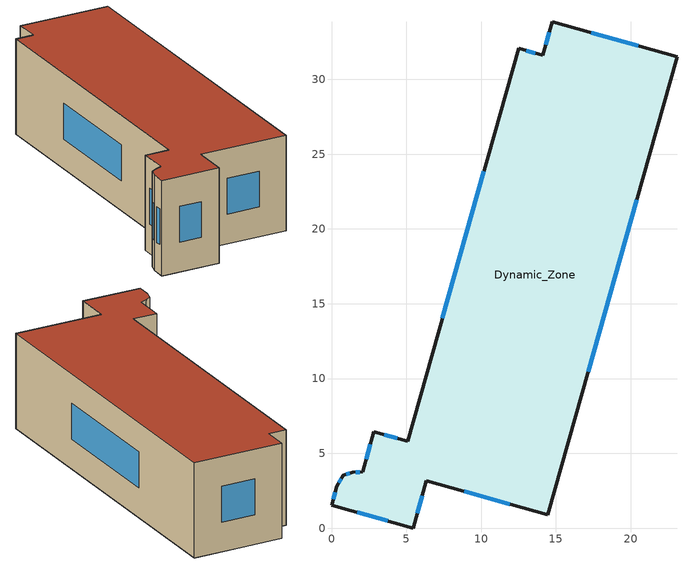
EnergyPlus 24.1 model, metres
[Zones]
Dynamic_Zone
 floor ground (Floor): 14.14,31.61 12.51,32.07 5.09,5.82 2.83,6.45 2.08,3.76 1.44,3.73 0.8,3.53 0.36,2.79 0,1.53 5.46,0 6.35,3.17 14.46,0.9 23.1,31.51 14.77,33.85 z0
 wall outside (Ext Wall): 14.77,33.85 23.1,31.51 14.46,0.9 6.35,3.17 5.46,0 0,1.53 0.36,2.79 0.8,3.53 1.44,3.73 2.08,3.76 2.83,6.45 5.09,5.82 12.51,32.07 14.14,31.61 14.77,33.85 z0:9
 window (Window): 17.37,33.12 20.49,32.24 / 20.4,21.94 17.16,10.47 / 11.92,1.61 8.88,2.46 / 6.07,2.18 5.74,0.99 / 3.75,0.48 1.71,1.05 / 0.11,1.93 0.24,2.4 / 0.49,3.02 0.66,3.3 / 1,3.59 1.24,3.66 / 1.64,3.73 1.88,3.75 / 2.31,4.6 2.6,5.61 / 3.54,6.25 4.39,6.02 / 7.41,14.02 10.19,23.86 / 13.02,31.92 13.63,31.75 / 14.33,32.31 14.57,33.15 z2.81:6.19
 roof outside (Roof): 14.77,33.85 23.1,31.51 14.46,0.9 6.35,3.17 5.46,0 0,1.53 0.36,2.79 0.8,3.53 1.44,3.73 2.08,3.76 2.83,6.45 5.09,5.82 12.51,32.07 14.14,31.61 z9
[BUILDING]
Generated Building: North Axis=0; Terrain=Suburbs; Loads Convergence Tolerance Value=0.04; Temperature Convergence Tolerance Value=0.4; Solar Distribution=FullInteriorAndExterior; Maximum Number of Warmup Days=25; Minimum Number of Warmup Days=6
[MATERIAL] Roughness=MediumRough; Thickness=0.2; Conductivity=0.5; Density=1000; Specific Heat=1000; Thermal Absorptance=0.9; Solar Absorptance=0.7; Visible Absorptance=0.7
Ext Wall Mat; Roof Mat; Floor Mat
[WINDOWMATERIAL:SIMPLEGLAZINGSYSTEM]
Window Mat: UFactor=3; Solar Heat Gain Coefficient=0.7; Visible Transmittance=0.8
[CONSTRUCTION]
Ext Wall: Ext Wall Mat
Roof: Roof Mat
Floor: Floor Mat
Window: Window Mat
[ZONE]
Dynamic_Zone: Type=1; Multiplier=1; Ceiling Height=autocalculate; Volume=autocalculate; Floor Area=autocalculate; Part of Total Floor Area=Yes
[ZONECONTROL:THERMOSTAT]
Dynamic_Zone Thermostat: Zone or ZoneList=Dynamic_Zone; Control Type Schedule=Yearly Thermostat; Control 1=Dual Setpoint - Dynamic_Zone; Temperature Difference Between Cutout And Setpoint=0
[THERMOSTATSETPOINT:DUALSETPOINT]
Dual Setpoint - Dynamic_Zone: Heating Setpoint Temperature Schedule=Zone Heating Setpoint Schedule; Cooling Setpoint Temperature Schedule=Zone Cooling Setpoint Schedule
[ZONEHVAC:IDEALLOADSAIRSYSTEM]
Dynamic_Zone IdealLoads: Availability Schedule=Always On; Maximum Heating Supply Air Temperature=50; Minimum Cooling Supply Air Temperature=13; Maximum Heating Supply Air Humidity Ratio=0.015; Minimum Cooling Supply Air Humidity Ratio=0.009; Heating Limit=NoLimit; Cooling Limit=NoLimit; Dehumidification Control Type=ConstantSupplyHumidityRatio; Cooling Sensible Heat Ratio=0.7; Humidification Control Type=ConstantSupplyHumidityRatio; Demand Controlled Ventilation Type=None; Outdoor Air Economizer Type=NoEconomizer; Heat Recovery Type=None; Sensible Heat Recovery Effectiveness=0.7; Latent Heat Recovery Effectiveness=0.65
[Zone equipment]
Dynamic_Zone: Dynamic_Zone IdealLoads
[SCHEDULE:COMPACT]
Always On: Through: 12/31, For: AllDays, Until: 24:00, 1
Yearly Thermostat: Through: 12/31, For: AllDays, Until: 24:00, 4
Zone Heating Setpoint Schedule: Through: 12/31, For: AllDays, Until: 24:00, 22
Zone Cooling Setpoint Schedule: Through: 12/31, For: AllDays, Until: 24:00, 24
